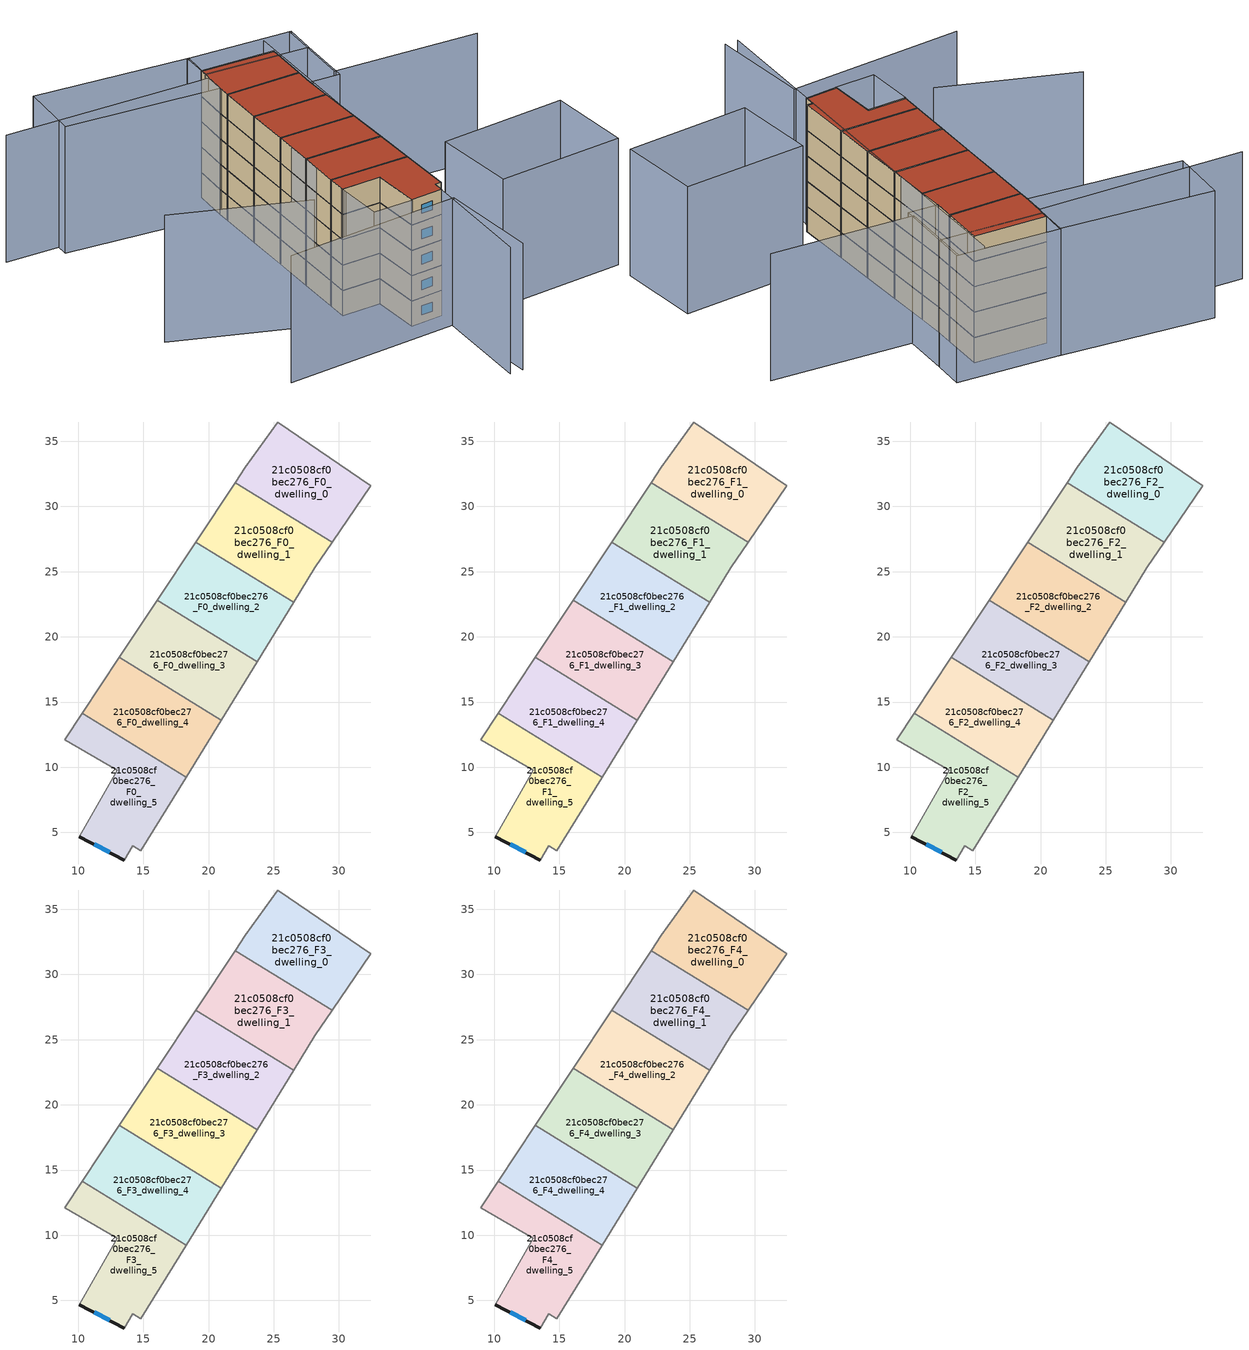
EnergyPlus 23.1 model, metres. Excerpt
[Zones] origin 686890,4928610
21c0508cf0bec276_F0_dwelling_0
 floor ground (EU_floor_Construction): 29.48,27.24 32.45,31.59 25.32,36.48 22.83,33.01 22.04,31.82 z0
 wall adiabatic (EU_wall_Construction): 22.04,31.82 22.83,33.01 25.32,36.48 32.45,31.59 29.48,27.24 z0:3
 wall to 21c0508cf0bec276_F0_dwelling_1 (EU_wall_Construction): 29.48,27.24 22.04,31.82 z0:3
21c0508cf0bec276_F0_dwelling_1
 floor ground (EU_floor_Construction): 26.53,22.65 28.16,25.3 29.48,27.24 22.04,31.82 19.02,27.27 z0
 wall adiabatic (EU_wall_Construction): 19.02,27.27 22.04,31.82 / 29.48,27.24 28.16,25.3 26.53,22.65 z0:3
 wall to 21c0508cf0bec276_F0_dwelling_2 (EU_wall_Construction): 26.53,22.65 19.02,27.27 z0:3
21c0508cf0bec276_F0_dwelling_2
 floor ground (EU_floor_Construction): 23.72,18.08 26.53,22.65 19.02,27.27 16.06,22.8 z0
 wall adiabatic (EU_wall_Construction): 16.06,22.8 19.02,27.27 / 26.53,22.65 23.72,18.08 z0:3
 wall to 21c0508cf0bec276_F0_dwelling_3 (EU_wall_Construction): 23.72,18.08 16.05,22.8 z0:3
21c0508cf0bec276_F0_dwelling_3
 floor ground (EU_floor_Construction): 20.97,13.61 23.72,18.08 16.06,22.8 13.15,18.42 z0
 wall adiabatic (EU_wall_Construction): 13.15,18.42 16.06,22.8 / 23.72,18.08 20.97,13.61 z0:3
 wall to 21c0508cf0bec276_F0_dwelling_4 (EU_wall_Construction): 20.97,13.61 13.15,18.42 z0:3
21c0508cf0bec276_F0_dwelling_4
 floor ground (EU_floor_Construction): 18.27,9.22 20.97,13.61 13.15,18.42 10.3,14.13 z0
 wall adiabatic (EU_wall_Construction): 10.3,14.13 13.15,18.42 / 20.97,13.61 18.27,9.22 z0:3
 wall to 21c0508cf0bec276_F0_dwelling_5 (EU_wall_Construction): 18.27,9.22 10.3,14.13 z0:3
21c0508cf0bec276_F0_dwelling_5
 floor ground (EU_floor_Construction): 14.82,3.6 18.27,9.22 10.3,14.13 8.97,12.11 12.99,9.77 10.1,4.67 13.55,2.88 14.19,3.96 z0
 wall outside (EU_wall_Construction): 13.55,2.88 10.1,4.67 z0:3
 wall adiabatic (EU_wall_Construction): 10.1,4.67 12.99,9.77 8.97,12.11 10.3,14.13 / 18.27,9.22 14.82,3.6 14.19,3.96 13.55,2.88 z0:3
 window (EU_Window_Construction): 12.43,3.46 11.21,4.09 z0.97:2.03
21c0508cf0bec276_F1_dwelling_0
 floor to 21c0508cf0bec276_F0_dwelling_0 (EU_floor_Construction): 29.48,27.24 32.45,31.59 25.32,36.48 22.83,33.01 22.04,31.82 z3
 wall adiabatic (EU_wall_Construction): 22.04,31.82 22.83,33.01 25.32,36.48 32.45,31.59 29.48,27.24 z3:6
 wall to 21c0508cf0bec276_F1_dwelling_1 (EU_wall_Construction): 29.48,27.24 22.04,31.82 z3:6
21c0508cf0bec276_F1_dwelling_1
 floor to 21c0508cf0bec276_F0_dwelling_1 (EU_floor_Construction): 26.53,22.65 28.16,25.3 29.48,27.24 22.04,31.82 19.02,27.27 z3
 wall adiabatic (EU_wall_Construction): 19.02,27.27 22.04,31.82 / 29.48,27.24 28.16,25.3 26.53,22.65 z3:6
 wall to 21c0508cf0bec276_F1_dwelling_2 (EU_wall_Construction): 26.53,22.65 19.02,27.27 z3:6
21c0508cf0bec276_F1_dwelling_2
 floor to 21c0508cf0bec276_F0_dwelling_2 (EU_floor_Construction): 23.72,18.08 26.53,22.65 19.02,27.27 16.05,22.8 z3
 wall adiabatic (EU_wall_Construction): 16.06,22.8 19.02,27.27 / 26.53,22.65 23.72,18.08 z3:6
 wall to 21c0508cf0bec276_F1_dwelling_3 (EU_wall_Construction): 23.72,18.08 16.05,22.8 z3:6
21c0508cf0bec276_F1_dwelling_3
 floor to 21c0508cf0bec276_F0_dwelling_3 (EU_floor_Construction): 20.97,13.61 23.72,18.08 16.05,22.8 13.15,18.42 z3
 wall adiabatic (EU_wall_Construction): 13.15,18.42 16.06,22.8 / 23.72,18.08 20.97,13.61 z3:6
 wall to 21c0508cf0bec276_F1_dwelling_4 (EU_wall_Construction): 20.97,13.61 13.15,18.42 z3:6
21c0508cf0bec276_F1_dwelling_4
 floor to 21c0508cf0bec276_F0_dwelling_4 (EU_floor_Construction): 18.27,9.22 20.97,13.61 13.15,18.42 10.3,14.13 z3
 wall adiabatic (EU_wall_Construction): 10.3,14.13 13.15,18.42 / 20.97,13.61 18.27,9.22 z3:6
 wall to 21c0508cf0bec276_F1_dwelling_5 (EU_wall_Construction): 18.27,9.22 10.3,14.13 z3:6
21c0508cf0bec276_F1_dwelling_5
 floor to 21c0508cf0bec276_F0_dwelling_5 (EU_floor_Construction): 14.82,3.6 18.27,9.22 10.3,14.13 8.97,12.11 12.99,9.77 10.1,4.67 13.55,2.88 14.19,3.96 z3
 wall outside (EU_wall_Construction): 13.55,2.88 10.1,4.67 z3:6
 wall adiabatic (EU_wall_Construction): 10.1,4.67 12.99,9.77 8.97,12.11 10.3,14.13 / 18.27,9.22 14.82,3.6 14.19,3.96 13.55,2.88 z3:6
 window (EU_Window_Construction): 12.43,3.46 11.21,4.09 z3.97:5.03
21c0508cf0bec276_F2_dwelling_0
 floor to 21c0508cf0bec276_F1_dwelling_0 (EU_floor_Construction): 29.48,27.24 32.45,31.59 25.32,36.48 22.83,33.01 22.04,31.82 z6
 wall adiabatic (EU_wall_Construction): 22.04,31.82 22.83,33.01 25.32,36.48 32.45,31.59 29.48,27.24 z6:9
 wall to 21c0508cf0bec276_F2_dwelling_1 (EU_wall_Construction): 29.48,27.24 22.04,31.82 z6:9
21c0508cf0bec276_F2_dwelling_1
 floor to 21c0508cf0bec276_F1_dwelling_1 (EU_floor_Construction): 26.53,22.65 28.16,25.3 29.48,27.24 22.04,31.82 19.02,27.27 z6
 wall adiabatic (EU_wall_Construction): 19.02,27.27 22.04,31.82 / 29.48,27.24 28.16,25.3 26.53,22.65 z6:9
 wall to 21c0508cf0bec276_F2_dwelling_2 (EU_wall_Construction): 26.53,22.65 19.02,27.27 z6:9
21c0508cf0bec276_F2_dwelling_2
 floor to 21c0508cf0bec276_F1_dwelling_2 (EU_floor_Construction): 23.72,18.08 26.53,22.65 19.02,27.27 16.05,22.8 z6
 wall adiabatic (EU_wall_Construction): 16.06,22.8 19.02,27.27 / 26.53,22.65 23.72,18.08 z6:9
 wall to 21c0508cf0bec276_F2_dwelling_3 (EU_wall_Construction): 23.72,18.08 16.05,22.8 z6:9
21c0508cf0bec276_F2_dwelling_3
 floor to 21c0508cf0bec276_F1_dwelling_3 (EU_floor_Construction): 20.97,13.61 23.72,18.08 16.05,22.8 13.15,18.42 z6
 wall adiabatic (EU_wall_Construction): 13.15,18.42 16.06,22.8 / 23.72,18.08 20.97,13.61 z6:9
 wall to 21c0508cf0bec276_F2_dwelling_4 (EU_wall_Construction): 20.97,13.61 13.15,18.42 z6:9
21c0508cf0bec276_F2_dwelling_4
 floor to 21c0508cf0bec276_F1_dwelling_4 (EU_floor_Construction): 18.27,9.22 20.97,13.61 13.15,18.42 10.3,14.13 z6
 wall adiabatic (EU_wall_Construction): 10.3,14.13 13.15,18.42 / 20.97,13.61 18.27,9.22 z6:9
 wall to 21c0508cf0bec276_F2_dwelling_5 (EU_wall_Construction): 18.27,9.22 10.3,14.13 z6:9
21c0508cf0bec276_F2_dwelling_5
 floor to 21c0508cf0bec276_F1_dwelling_5 (EU_floor_Construction): 14.82,3.6 18.27,9.22 10.3,14.13 8.97,12.11 12.99,9.77 10.1,4.67 13.55,2.88 14.19,3.96 z6
 wall outside (EU_wall_Construction): 13.55,2.88 10.1,4.67 z6:9
 wall adiabatic (EU_wall_Construction): 10.1,4.67 12.99,9.77 8.97,12.11 10.3,14.13 / 18.27,9.22 14.82,3.6 14.19,3.96 13.55,2.88 z6:9
 window (EU_Window_Construction): 12.43,3.46 11.21,4.09 z6.97:8.03
21c0508cf0bec276_F3_dwelling_0
 floor to 21c0508cf0bec276_F2_dwelling_0 (EU_floor_Construction): 29.48,27.24 32.45,31.59 25.32,36.48 22.83,33.01 22.04,31.82 z9
 wall adiabatic (EU_wall_Construction): 22.04,31.82 22.83,33.01 25.32,36.48 32.45,31.59 29.48,27.24 z9:12
 wall to 21c0508cf0bec276_F3_dwelling_1 (EU_wall_Construction): 29.48,27.24 22.04,31.82 z9:12
21c0508cf0bec276_F3_dwelling_1
 floor to 21c0508cf0bec276_F2_dwelling_1 (EU_floor_Construction): 26.53,22.65 28.16,25.3 29.48,27.24 22.04,31.82 19.02,27.27 z9
 wall adiabatic (EU_wall_Construction): 19.02,27.27 22.04,31.82 / 29.48,27.24 28.16,25.3 26.53,22.65 z9:12
 wall to 21c0508cf0bec276_F3_dwelling_2 (EU_wall_Construction): 26.53,22.65 19.02,27.27 z9:12
21c0508cf0bec276_F3_dwelling_2
 floor to 21c0508cf0bec276_F2_dwelling_2 (EU_floor_Construction): 23.72,18.08 26.53,22.65 19.02,27.27 16.05,22.8 z9
 wall adiabatic (EU_wall_Construction): 16.06,22.8 19.02,27.27 / 26.53,22.65 23.72,18.08 z9:12
 wall to 21c0508cf0bec276_F3_dwelling_3 (EU_wall_Construction): 23.72,18.08 16.05,22.8 z9:12
21c0508cf0bec276_F3_dwelling_3
 floor to 21c0508cf0bec276_F2_dwelling_3 (EU_floor_Construction): 20.97,13.61 23.72,18.08 16.05,22.8 13.15,18.42 z9
 wall adiabatic (EU_wall_Construction): 13.15,18.42 16.06,22.8 / 23.72,18.08 20.97,13.61 z9:12
 wall to 21c0508cf0bec276_F3_dwelling_4 (EU_wall_Construction): 20.97,13.61 13.15,18.42 z9:12
21c0508cf0bec276_F3_dwelling_4
 floor to 21c0508cf0bec276_F2_dwelling_4 (EU_floor_Construction): 18.27,9.22 20.97,13.61 13.15,18.42 10.3,14.13 z9
 wall adiabatic (EU_wall_Construction): 10.3,14.13 13.15,18.42 / 20.97,13.61 18.27,9.22 z9:12
 wall to 21c0508cf0bec276_F3_dwelling_5 (EU_wall_Construction): 18.27,9.22 10.3,14.13 z9:12
21c0508cf0bec276_F3_dwelling_5
 floor to 21c0508cf0bec276_F2_dwelling_5 (EU_floor_Construction): 14.82,3.6 18.27,9.22 10.3,14.13 8.97,12.11 12.99,9.77 10.1,4.67 13.55,2.88 14.19,3.96 z9
 wall outside (EU_wall_Construction): 13.55,2.88 10.1,4.67 z9:12
 wall adiabatic (EU_wall_Construction): 10.1,4.67 12.99,9.77 8.97,12.11 10.3,14.13 / 18.27,9.22 14.82,3.6 14.19,3.96 13.55,2.88 z9:12
 window (EU_Window_Construction): 12.43,3.46 11.21,4.09 z9.97:11.03
21c0508cf0bec276_F4_dwelling_0
 floor to 21c0508cf0bec276_F3_dwelling_0 (EU_floor_Construction): 29.48,27.24 32.45,31.59 25.32,36.48 22.83,33.01 22.04,31.82 z12
 wall adiabatic (EU_wall_Construction): 22.04,31.82 22.83,33.01 25.32,36.48 32.45,31.59 29.48,27.24 z12:15
 wall to 21c0508cf0bec276_F4_dwelling_1 (EU_wall_Construction): 29.48,27.24 22.04,31.82 z12:15
 roof outside (EU_roof_Construction): 32.45,31.59 29.48,27.24 22.04,31.82 22.83,33.01 25.32,36.48 z15
21c0508cf0bec276_F4_dwelling_1
 floor to 21c0508cf0bec276_F3_dwelling_1 (EU_floor_Construction): 26.53,22.65 28.16,25.3 29.48,27.24 22.04,31.82 19.02,27.27 z12
 wall adiabatic (EU_wall_Construction): 19.02,27.27 22.04,31.82 / 29.48,27.24 28.16,25.3 26.53,22.65 z12:15
 wall to 21c0508cf0bec276_F4_dwelling_2 (EU_wall_Construction): 26.53,22.65 19.02,27.27 z12:15
 roof outside (EU_roof_Construction): 29.48,27.24 28.16,25.3 26.53,22.65 19.02,27.27 22.04,31.82 z15
21c0508cf0bec276_F4_dwelling_2
 floor to 21c0508cf0bec276_F3_dwelling_2 (EU_floor_Construction): 23.72,18.08 26.53,22.65 19.02,27.27 16.05,22.8 z12
 wall adiabatic (EU_wall_Construction): 16.06,22.8 19.02,27.27 / 26.53,22.65 23.72,18.08 z12:15
 wall to 21c0508cf0bec276_F4_dwelling_3 (EU_wall_Construction): 23.72,18.08 16.05,22.8 z12:15
 roof outside (EU_roof_Construction): 26.53,22.65 23.72,18.08 16.06,22.8 19.02,27.27 z15
21c0508cf0bec276_F4_dwelling_3
 floor to 21c0508cf0bec276_F3_dwelling_3 (EU_floor_Construction): 20.97,13.61 23.72,18.08 16.05,22.8 13.15,18.42 z12
 wall adiabatic (EU_wall_Construction): 13.15,18.42 16.06,22.8 / 23.72,18.08 20.97,13.61 z12:15
 wall to 21c0508cf0bec276_F4_dwelling_4 (EU_wall_Construction): 20.97,13.61 13.15,18.42 z12:15
 roof outside (EU_roof_Construction): 23.72,18.08 20.97,13.61 13.15,18.42 16.06,22.8 z15
21c0508cf0bec276_F4_dwelling_4
 floor to 21c0508cf0bec276_F3_dwelling_4 (EU_floor_Construction): 18.27,9.22 20.97,13.61 13.15,18.42 10.3,14.13 z12
 wall adiabatic (EU_wall_Construction): 10.3,14.13 13.15,18.42 / 20.97,13.61 18.27,9.22 z12:15
 wall to 21c0508cf0bec276_F4_dwelling_5 (EU_wall_Construction): 18.27,9.22 10.3,14.13 z12:15
 roof outside (EU_roof_Construction): 20.97,13.61 18.27,9.22 10.3,14.13 13.15,18.42 z15
21c0508cf0bec276_F4_dwelling_5
 floor to 21c0508cf0bec276_F3_dwelling_5 (EU_floor_Construction): 14.82,3.6 18.27,9.22 10.3,14.13 8.97,12.11 12.99,9.77 10.1,4.67 13.55,2.88 14.19,3.96 z12
 wall outside (EU_wall_Construction): 13.55,2.88 10.1,4.67 z12:15
 wall adiabatic (EU_wall_Construction): 10.1,4.67 12.99,9.77 8.97,12.11 10.3,14.13 / 18.27,9.22 14.82,3.6 14.19,3.96 13.55,2.88 z12:15
 window (EU_Window_Construction): 12.43,3.46 11.21,4.09 z12.97:14.03
 roof outside (EU_roof_Construction): 18.27,9.22 14.82,3.6 14.19,3.96 13.55,2.88 10.1,4.67 12.99,9.77 8.97,12.11 10.3,14.13 z15
shading: -6.21,10.59 12.37,0.94 / 12.37,0.94 6.81,-9.74 / -4.17,26.17 5.67,13.73 / 5.51,-8.98 33.98,33.46 / 45.13,14.34 31.27,24.04 / 31.27,24.04 36.82,31.96 / 3.99,48.51 24.21,35.1 / 24.21,35.1 8.58,11.53 / 31.42,-8.66 18.23,-1.87 / 18.23,-1.87 22.84,7.06 / 22.84,7.06 36.02,0.28 / 36.02,0.28 31.42,-8.66 / 8.96,12.12 13.04,9.74 / 13.04,9.74 10.06,4.6 / 10.06,4.6 5.97,6.98 / 5.97,6.98 8.96,12.12 / 31.87,30.74 34.8,28.69 / 34.8,28.69 30.97,23.22 / 30.97,23.22 28.04,25.27 / 28.04,25.27 31.87,30.74 / 27.03,38.9 37.02,31.82 / 37.02,31.82 34.78,28.67 / 34.78,28.67 24.8,35.75 / 24.8,35.75 27.03,38.9 / 12.71,49.63 27.16,38.8 / 27.16,38.8 22.83,33.01 / 22.83,33.01 8.37,43.84 / 8.37,43.84 12.71,49.63 z0:15
[Building]
EU S2 Campaign: North Axis=0; Terrain=City; Solar Distribution=FullExterior
[Site:Location]
Bologna: Latitude=44.5; Longitude=11.25; Time Zone=1; Elevation=37
[SizingPeriod:WeatherFileDays]
AnnualSizingPeriod: Begin Month=1; Begin Day of Month=1; End Month=12; End Day of Month=31; Day of Week for Start Day=Monday; Use Weather File Daylight Saving Period=No; Use Weather File Rain and Snow Indicators=No
[MATERIAL]
EU_InternalMass_Material: Roughness=MediumRough; Thickness=0.1; Conductivity=1; Density=1800; Specific Heat=900; Thermal Absorptance=0.9; Solar Absorptance=0.7; Visible Absorptance=0.7
[MATERIAL:NOMASS] Roughness=MediumRough; Thermal Absorptance=0.9; Solar Absorptance=0.7; Visible Absorptance=0.7
Name | Thermal Resistance
EU_wall_NoMass | 0.779417
EU_roof_NoMass | 0.435466
EU_floor_NoMass | 0.588222
[WINDOWMATERIAL:SIMPLEGLAZINGSYSTEM]
EU_Window_SimpleGlazing: UFactor=5.16242; Solar Heat Gain Coefficient=0.85; Visible Transmittance=0.85
[CONSTRUCTION]
EU_wall_Construction: EU_wall_NoMass
EU_roof_Construction: EU_roof_NoMass
EU_floor_Construction: EU_floor_NoMass
EU_InternalMass_Construction: EU_InternalMass_Material
EU_Window_Construction: EU_Window_SimpleGlazing
[ZONE] Type=1; Multiplier=1; Ceiling Height=autocalculate; Floor Area=autocalculate; Part of Total Floor Area=Yes
Name | Volume
21c0508cf0bec276_F0_dwelling_0 | 143.185
21c0508cf0bec276_F1_dwelling_0; 21c0508cf0bec276_F2_dwelling_0; 21c0508cf0bec276_F3_dwelling_0; 21c0508cf0bec276_F4_dwelling_0 | 143.183
21c0508cf0bec276_F0_dwelling_1; 21c0508cf0bec276_F1_dwelling_1; 21c0508cf0bec276_F2_dwelling_1; 21c0508cf0bec276_F3_dwelling_1; 21c0508cf0bec276_F4_dwelling_1; 21c0508cf0bec276_F0_dwelling_3; 21c0508cf0bec276_F1_dwelling_3; 21c0508cf0bec276_F2_dwelling_3; 21c0508cf0bec276_F3_dwelling_3; 21c0508cf0bec276_F4_dwelling_3 | 143.188
21c0508cf0bec276_F0_dwelling_2; 21c0508cf0bec276_F1_dwelling_2; 21c0508cf0bec276_F2_dwelling_2; 21c0508cf0bec276_F3_dwelling_2; 21c0508cf0bec276_F4_dwelling_2; 21c0508cf0bec276_F0_dwelling_5; 21c0508cf0bec276_F1_dwelling_5; 21c0508cf0bec276_F2_dwelling_5; 21c0508cf0bec276_F3_dwelling_5; 21c0508cf0bec276_F4_dwelling_5 | 143.177
21c0508cf0bec276_F0_dwelling_4; 21c0508cf0bec276_F1_dwelling_4; 21c0508cf0bec276_F2_dwelling_4; 21c0508cf0bec276_F3_dwelling_4; 21c0508cf0bec276_F4_dwelling_4 | 143.18
[INTERNALMASS] Construction=EU_InternalMass_Construction
Name | Zone or ZoneList | Surface Area
21c0508cf0bec276_F0_dwelling_0_EU_InternalMass | 21c0508cf0bec276_F0_dwelling_0 | 47.728
21c0508cf0bec276_F0_dwelling_1_EU_InternalMass | 21c0508cf0bec276_F0_dwelling_1 | 47.7298
21c0508cf0bec276_F0_dwelling_2_EU_InternalMass | 21c0508cf0bec276_F0_dwelling_2 | 47.7255
21c0508cf0bec276_F0_dwelling_3_EU_InternalMass | 21c0508cf0bec276_F0_dwelling_3 | 47.7293
21c0508cf0bec276_F0_dwelling_4_EU_InternalMass | 21c0508cf0bec276_F0_dwelling_4 | 47.7266
21c0508cf0bec276_F0_dwelling_5_EU_InternalMass | 21c0508cf0bec276_F0_dwelling_5 | 47.7258
21c0508cf0bec276_F1_dwelling_0_EU_InternalMass | 21c0508cf0bec276_F1_dwelling_0 | 47.728
21c0508cf0bec276_F1_dwelling_1_EU_InternalMass | 21c0508cf0bec276_F1_dwelling_1 | 47.7298
21c0508cf0bec276_F1_dwelling_2_EU_InternalMass | 21c0508cf0bec276_F1_dwelling_2 | 47.7255
21c0508cf0bec276_F1_dwelling_3_EU_InternalMass | 21c0508cf0bec276_F1_dwelling_3 | 47.7293
21c0508cf0bec276_F1_dwelling_4_EU_InternalMass | 21c0508cf0bec276_F1_dwelling_4 | 47.7266
21c0508cf0bec276_F1_dwelling_5_EU_InternalMass | 21c0508cf0bec276_F1_dwelling_5 | 47.7258
21c0508cf0bec276_F2_dwelling_0_EU_InternalMass | 21c0508cf0bec276_F2_dwelling_0 | 47.728
21c0508cf0bec276_F2_dwelling_1_EU_InternalMass | 21c0508cf0bec276_F2_dwelling_1 | 47.7298
21c0508cf0bec276_F2_dwelling_2_EU_InternalMass | 21c0508cf0bec276_F2_dwelling_2 | 47.7255
21c0508cf0bec276_F2_dwelling_3_EU_InternalMass | 21c0508cf0bec276_F2_dwelling_3 | 47.7293
21c0508cf0bec276_F2_dwelling_4_EU_InternalMass | 21c0508cf0bec276_F2_dwelling_4 | 47.7266
21c0508cf0bec276_F2_dwelling_5_EU_InternalMass | 21c0508cf0bec276_F2_dwelling_5 | 47.7258
21c0508cf0bec276_F3_dwelling_0_EU_InternalMass | 21c0508cf0bec276_F3_dwelling_0 | 47.728
21c0508cf0bec276_F3_dwelling_1_EU_InternalMass | 21c0508cf0bec276_F3_dwelling_1 | 47.7298
21c0508cf0bec276_F3_dwelling_2_EU_InternalMass | 21c0508cf0bec276_F3_dwelling_2 | 47.7255
21c0508cf0bec276_F3_dwelling_3_EU_InternalMass | 21c0508cf0bec276_F3_dwelling_3 | 47.7293
21c0508cf0bec276_F3_dwelling_4_EU_InternalMass | 21c0508cf0bec276_F3_dwelling_4 | 47.7266
21c0508cf0bec276_F3_dwelling_5_EU_InternalMass | 21c0508cf0bec276_F3_dwelling_5 | 47.7258
21c0508cf0bec276_F4_dwelling_0_EU_InternalMass | 21c0508cf0bec276_F4_dwelling_0 | 47.728
21c0508cf0bec276_F4_dwelling_1_EU_InternalMass | 21c0508cf0bec276_F4_dwelling_1 | 47.7298
21c0508cf0bec276_F4_dwelling_2_EU_InternalMass | 21c0508cf0bec276_F4_dwelling_2 | 47.7255
21c0508cf0bec276_F4_dwelling_3_EU_InternalMass | 21c0508cf0bec276_F4_dwelling_3 | 47.7293
21c0508cf0bec276_F4_dwelling_4_EU_InternalMass | 21c0508cf0bec276_F4_dwelling_4 | 47.7266
21c0508cf0bec276_F4_dwelling_5_EU_InternalMass | 21c0508cf0bec276_F4_dwelling_5 | 47.7258
[OTHEREQUIPMENT] Fuel Type=Electricity; Design Level Calculation Method=Watts/Area; Power per Zone Floor Area=1; Fraction Latent=0; Fraction Radiant=0; Fraction Lost=0; Carbon Dioxide Generation Rate=0; EndUse Subcategory=EU_Step8_InternalGains
Name | Zone or ZoneList or Space or SpaceList | Schedule
EU_Step8_InternalGain_21c0508cf0bec276_F0_dwelling_0_f000 | 21c0508cf0bec276_F0_dwelling_0 | EU_Step8_GainSchedule_21c0508cf0bec276_F0_dwelling_0_f000
EU_Step8_InternalGain_21c0508cf0bec276_F0_dwelling_1_f000 | 21c0508cf0bec276_F0_dwelling_1 | EU_Step8_GainSchedule_21c0508cf0bec276_F0_dwelling_1_f000
EU_Step8_InternalGain_21c0508cf0bec276_F0_dwelling_2_f000 | 21c0508cf0bec276_F0_dwelling_2 | EU_Step8_GainSchedule_21c0508cf0bec276_F0_dwelling_2_f000
EU_Step8_InternalGain_21c0508cf0bec276_F0_dwelling_3_f000 | 21c0508cf0bec276_F0_dwelling_3 | EU_Step8_GainSchedule_21c0508cf0bec276_F0_dwelling_3_f000
EU_Step8_InternalGain_21c0508cf0bec276_F0_dwelling_4_f000 | 21c0508cf0bec276_F0_dwelling_4 | EU_Step8_GainSchedule_21c0508cf0bec276_F0_dwelling_4_f000
EU_Step8_InternalGain_21c0508cf0bec276_F0_dwelling_5_f000 | 21c0508cf0bec276_F0_dwelling_5 | EU_Step8_GainSchedule_21c0508cf0bec276_F0_dwelling_5_f000
EU_Step8_InternalGain_21c0508cf0bec276_F1_dwelling_0_f000 | 21c0508cf0bec276_F1_dwelling_0 | EU_Step8_GainSchedule_21c0508cf0bec276_F1_dwelling_0_f000
EU_Step8_InternalGain_21c0508cf0bec276_F1_dwelling_1_f000 | 21c0508cf0bec276_F1_dwelling_1 | EU_Step8_GainSchedule_21c0508cf0bec276_F1_dwelling_1_f000
EU_Step8_InternalGain_21c0508cf0bec276_F1_dwelling_2_f000 | 21c0508cf0bec276_F1_dwelling_2 | EU_Step8_GainSchedule_21c0508cf0bec276_F1_dwelling_2_f000
EU_Step8_InternalGain_21c0508cf0bec276_F1_dwelling_3_f000 | 21c0508cf0bec276_F1_dwelling_3 | EU_Step8_GainSchedule_21c0508cf0bec276_F1_dwelling_3_f000
EU_Step8_InternalGain_21c0508cf0bec276_F1_dwelling_4_f000 | 21c0508cf0bec276_F1_dwelling_4 | EU_Step8_GainSchedule_21c0508cf0bec276_F1_dwelling_4_f000
EU_Step8_InternalGain_21c0508cf0bec276_F1_dwelling_5_f000 | 21c0508cf0bec276_F1_dwelling_5 | EU_Step8_GainSchedule_21c0508cf0bec276_F1_dwelling_5_f000
EU_Step8_InternalGain_21c0508cf0bec276_F2_dwelling_0_f000 | 21c0508cf0bec276_F2_dwelling_0 | EU_Step8_GainSchedule_21c0508cf0bec276_F2_dwelling_0_f000
EU_Step8_InternalGain_21c0508cf0bec276_F2_dwelling_1_f000 | 21c0508cf0bec276_F2_dwelling_1 | EU_Step8_GainSchedule_21c0508cf0bec276_F2_dwelling_1_f000
EU_Step8_InternalGain_21c0508cf0bec276_F2_dwelling_2_f000 | 21c0508cf0bec276_F2_dwelling_2 | EU_Step8_GainSchedule_21c0508cf0bec276_F2_dwelling_2_f000
EU_Step8_InternalGain_21c0508cf0bec276_F2_dwelling_3_f000 | 21c0508cf0bec276_F2_dwelling_3 | EU_Step8_GainSchedule_21c0508cf0bec276_F2_dwelling_3_f000
EU_Step8_InternalGain_21c0508cf0bec276_F2_dwelling_4_f000 | 21c0508cf0bec276_F2_dwelling_4 | EU_Step8_GainSchedule_21c0508cf0bec276_F2_dwelling_4_f000
EU_Step8_InternalGain_21c0508cf0bec276_F2_dwelling_5_f000 | 21c0508cf0bec276_F2_dwelling_5 | EU_Step8_GainSchedule_21c0508cf0bec276_F2_dwelling_5_f000
EU_Step8_InternalGain_21c0508cf0bec276_F3_dwelling_0_f000 | 21c0508cf0bec276_F3_dwelling_0 | EU_Step8_GainSchedule_21c0508cf0bec276_F3_dwelling_0_f000
EU_Step8_InternalGain_21c0508cf0bec276_F3_dwelling_1_f000 | 21c0508cf0bec276_F3_dwelling_1 | EU_Step8_GainSchedule_21c0508cf0bec276_F3_dwelling_1_f000
EU_Step8_InternalGain_21c0508cf0bec276_F3_dwelling_2_f000 | 21c0508cf0bec276_F3_dwelling_2 | EU_Step8_GainSchedule_21c0508cf0bec276_F3_dwelling_2_f000
EU_Step8_InternalGain_21c0508cf0bec276_F3_dwelling_3_f000 | 21c0508cf0bec276_F3_dwelling_3 | EU_Step8_GainSchedule_21c0508cf0bec276_F3_dwelling_3_f000
EU_Step8_InternalGain_21c0508cf0bec276_F3_dwelling_4_f000 | 21c0508cf0bec276_F3_dwelling_4 | EU_Step8_GainSchedule_21c0508cf0bec276_F3_dwelling_4_f000
EU_Step8_InternalGain_21c0508cf0bec276_F3_dwelling_5_f000 | 21c0508cf0bec276_F3_dwelling_5 | EU_Step8_GainSchedule_21c0508cf0bec276_F3_dwelling_5_f000
EU_Step8_InternalGain_21c0508cf0bec276_F4_dwelling_0_f000 | 21c0508cf0bec276_F4_dwelling_0 | EU_Step8_GainSchedule_21c0508cf0bec276_F4_dwelling_0_f000
EU_Step8_InternalGain_21c0508cf0bec276_F4_dwelling_1_f000 | 21c0508cf0bec276_F4_dwelling_1 | EU_Step8_GainSchedule_21c0508cf0bec276_F4_dwelling_1_f000
EU_Step8_InternalGain_21c0508cf0bec276_F4_dwelling_2_f000 | 21c0508cf0bec276_F4_dwelling_2 | EU_Step8_GainSchedule_21c0508cf0bec276_F4_dwelling_2_f000
EU_Step8_InternalGain_21c0508cf0bec276_F4_dwelling_3_f000 | 21c0508cf0bec276_F4_dwelling_3 | EU_Step8_GainSchedule_21c0508cf0bec276_F4_dwelling_3_f000
EU_Step8_InternalGain_21c0508cf0bec276_F4_dwelling_4_f000 | 21c0508cf0bec276_F4_dwelling_4 | EU_Step8_GainSchedule_21c0508cf0bec276_F4_dwelling_4_f000
EU_Step8_InternalGain_21c0508cf0bec276_F4_dwelling_5_f000 | 21c0508cf0bec276_F4_dwelling_5 | EU_Step8_GainSchedule_21c0508cf0bec276_F4_dwelling_5_f000
[ZONEVENTILATION:DESIGNFLOWRATE] Schedule=EU_AlwaysOn; Design Flow Rate Calculation Method=AirChanges/Hour; Air Changes per Hour=0.712058; Ventilation Type=Natural; Fan Pressure Rise=0; Fan Total Efficiency=1; Constant Term Coefficient=1; Temperature Term Coefficient=0; Velocity Term Coefficient=0; Velocity Squared Term Coefficient=0; Minimum Indoor Temperature=-100; Maximum Indoor Temperature=100; Delta Temperature=-100; Minimum Outdoor Temperature=-100; Maximum Outdoor Temperature=100; Maximum Wind Speed=40
Name | Zone or ZoneList or Space or SpaceList
EU_ConstantAir_21c0508cf0bec276_F0_dwelling_0 | 21c0508cf0bec276_F0_dwelling_0
EU_ConstantAir_21c0508cf0bec276_F0_dwelling_1 | 21c0508cf0bec276_F0_dwelling_1
EU_ConstantAir_21c0508cf0bec276_F0_dwelling_2 | 21c0508cf0bec276_F0_dwelling_2
EU_ConstantAir_21c0508cf0bec276_F0_dwelling_3 | 21c0508cf0bec276_F0_dwelling_3
EU_ConstantAir_21c0508cf0bec276_F0_dwelling_4 | 21c0508cf0bec276_F0_dwelling_4
EU_ConstantAir_21c0508cf0bec276_F0_dwelling_5 | 21c0508cf0bec276_F0_dwelling_5
EU_ConstantAir_21c0508cf0bec276_F1_dwelling_0 | 21c0508cf0bec276_F1_dwelling_0
EU_ConstantAir_21c0508cf0bec276_F1_dwelling_1 | 21c0508cf0bec276_F1_dwelling_1
EU_ConstantAir_21c0508cf0bec276_F1_dwelling_2 | 21c0508cf0bec276_F1_dwelling_2
EU_ConstantAir_21c0508cf0bec276_F1_dwelling_3 | 21c0508cf0bec276_F1_dwelling_3
EU_ConstantAir_21c0508cf0bec276_F1_dwelling_4 | 21c0508cf0bec276_F1_dwelling_4
EU_ConstantAir_21c0508cf0bec276_F1_dwelling_5 | 21c0508cf0bec276_F1_dwelling_5
EU_ConstantAir_21c0508cf0bec276_F2_dwelling_0 | 21c0508cf0bec276_F2_dwelling_0
EU_ConstantAir_21c0508cf0bec276_F2_dwelling_1 | 21c0508cf0bec276_F2_dwelling_1
EU_ConstantAir_21c0508cf0bec276_F2_dwelling_2 | 21c0508cf0bec276_F2_dwelling_2
EU_ConstantAir_21c0508cf0bec276_F2_dwelling_3 | 21c0508cf0bec276_F2_dwelling_3
EU_ConstantAir_21c0508cf0bec276_F2_dwelling_4 | 21c0508cf0bec276_F2_dwelling_4
EU_ConstantAir_21c0508cf0bec276_F2_dwelling_5 | 21c0508cf0bec276_F2_dwelling_5
EU_ConstantAir_21c0508cf0bec276_F3_dwelling_0 | 21c0508cf0bec276_F3_dwelling_0
EU_ConstantAir_21c0508cf0bec276_F3_dwelling_1 | 21c0508cf0bec276_F3_dwelling_1
EU_ConstantAir_21c0508cf0bec276_F3_dwelling_2 | 21c0508cf0bec276_F3_dwelling_2
EU_ConstantAir_21c0508cf0bec276_F3_dwelling_3 | 21c0508cf0bec276_F3_dwelling_3
EU_ConstantAir_21c0508cf0bec276_F3_dwelling_4 | 21c0508cf0bec276_F3_dwelling_4
EU_ConstantAir_21c0508cf0bec276_F3_dwelling_5 | 21c0508cf0bec276_F3_dwelling_5
EU_ConstantAir_21c0508cf0bec276_F4_dwelling_0 | 21c0508cf0bec276_F4_dwelling_0
EU_ConstantAir_21c0508cf0bec276_F4_dwelling_1 | 21c0508cf0bec276_F4_dwelling_1
EU_ConstantAir_21c0508cf0bec276_F4_dwelling_2 | 21c0508cf0bec276_F4_dwelling_2
EU_ConstantAir_21c0508cf0bec276_F4_dwelling_3 | 21c0508cf0bec276_F4_dwelling_3
EU_ConstantAir_21c0508cf0bec276_F4_dwelling_4 | 21c0508cf0bec276_F4_dwelling_4
EU_ConstantAir_21c0508cf0bec276_F4_dwelling_5 | 21c0508cf0bec276_F4_dwelling_5
[HVACTEMPLATE:THERMOSTAT] Constant Heating Setpoint=20; Constant Cooling Setpoint=50
EU_HeatOnly_21c0508cf0bec276_F0_dwelling_0; EU_HeatOnly_21c0508cf0bec276_F0_dwelling_1; EU_HeatOnly_21c0508cf0bec276_F0_dwelling_2; EU_HeatOnly_21c0508cf0bec276_F0_dwelling_3; EU_HeatOnly_21c0508cf0bec276_F0_dwelling_4; EU_HeatOnly_21c0508cf0bec276_F0_dwelling_5; EU_HeatOnly_21c0508cf0bec276_F1_dwelling_0; EU_HeatOnly_21c0508cf0bec276_F1_dwelling_1; EU_HeatOnly_21c0508cf0bec276_F1_dwelling_2; EU_HeatOnly_21c0508cf0bec276_F1_dwelling_3; EU_HeatOnly_21c0508cf0bec276_F1_dwelling_4; EU_HeatOnly_21c0508cf0bec276_F1_dwelling_5; EU_HeatOnly_21c0508cf0bec276_F2_dwelling_0; EU_HeatOnly_21c0508cf0bec276_F2_dwelling_1; EU_HeatOnly_21c0508cf0bec276_F2_dwelling_2; EU_HeatOnly_21c0508cf0bec276_F2_dwelling_3; EU_HeatOnly_21c0508cf0bec276_F2_dwelling_4; EU_HeatOnly_21c0508cf0bec276_F2_dwelling_5; EU_HeatOnly_21c0508cf0bec276_F3_dwelling_0; EU_HeatOnly_21c0508cf0bec276_F3_dwelling_1; EU_HeatOnly_21c0508cf0bec276_F3_dwelling_2; EU_HeatOnly_21c0508cf0bec276_F3_dwelling_3; EU_HeatOnly_21c0508cf0bec276_F3_dwelling_4; EU_HeatOnly_21c0508cf0bec276_F3_dwelling_5; EU_HeatOnly_21c0508cf0bec276_F4_dwelling_0; EU_HeatOnly_21c0508cf0bec276_F4_dwelling_1; EU_HeatOnly_21c0508cf0bec276_F4_dwelling_2; EU_HeatOnly_21c0508cf0bec276_F4_dwelling_3; EU_HeatOnly_21c0508cf0bec276_F4_dwelling_4; EU_HeatOnly_21c0508cf0bec276_F4_dwelling_5
[HVACTEMPLATE:ZONE:IDEALLOADSAIRSYSTEM] System Availability Schedule=EU_AlwaysOn; Maximum Heating Supply Air Temperature=50; Minimum Cooling Supply Air Temperature=13; Maximum Heating Supply Air Humidity Ratio=0.0156; Minimum Cooling Supply Air Humidity Ratio=0.0077; Heating Limit=NoLimit; Cooling Limit=NoLimit; Heating Availability Schedule=EU_AlwaysOn; Cooling Availability Schedule=EU_CoolingOff; Dehumidification Control Type=ConstantSensibleHeatRatio; Cooling Sensible Heat Ratio=0.7; Dehumidification Setpoint=60; Humidification Control Type=None; Humidification Setpoint=30; Outdoor Air Method=None; Outdoor Air Flow Rate per Person=0.00944; Outdoor Air Flow Rate per Zone Floor Area=0; Outdoor Air Flow Rate per Zone=0; Demand Controlled Ventilation Type=None; Outdoor Air Economizer Type=NoEconomizer; Heat Recovery Type=None; Sensible Heat Recovery Effectiveness=0.7; Latent Heat Recovery Effectiveness=0.65
Name | Template Thermostat
21c0508cf0bec276_F0_dwelling_0 | EU_HeatOnly_21c0508cf0bec276_F0_dwelling_0
21c0508cf0bec276_F0_dwelling_1 | EU_HeatOnly_21c0508cf0bec276_F0_dwelling_1
21c0508cf0bec276_F0_dwelling_2 | EU_HeatOnly_21c0508cf0bec276_F0_dwelling_2
21c0508cf0bec276_F0_dwelling_3 | EU_HeatOnly_21c0508cf0bec276_F0_dwelling_3
21c0508cf0bec276_F0_dwelling_4 | EU_HeatOnly_21c0508cf0bec276_F0_dwelling_4
21c0508cf0bec276_F0_dwelling_5 | EU_HeatOnly_21c0508cf0bec276_F0_dwelling_5
21c0508cf0bec276_F1_dwelling_0 | EU_HeatOnly_21c0508cf0bec276_F1_dwelling_0
21c0508cf0bec276_F1_dwelling_1 | EU_HeatOnly_21c0508cf0bec276_F1_dwelling_1
21c0508cf0bec276_F1_dwelling_2 | EU_HeatOnly_21c0508cf0bec276_F1_dwelling_2
21c0508cf0bec276_F1_dwelling_3 | EU_HeatOnly_21c0508cf0bec276_F1_dwelling_3
21c0508cf0bec276_F1_dwelling_4 | EU_HeatOnly_21c0508cf0bec276_F1_dwelling_4
21c0508cf0bec276_F1_dwelling_5 | EU_HeatOnly_21c0508cf0bec276_F1_dwelling_5
21c0508cf0bec276_F2_dwelling_0 | EU_HeatOnly_21c0508cf0bec276_F2_dwelling_0
21c0508cf0bec276_F2_dwelling_1 | EU_HeatOnly_21c0508cf0bec276_F2_dwelling_1
21c0508cf0bec276_F2_dwelling_2 | EU_HeatOnly_21c0508cf0bec276_F2_dwelling_2
21c0508cf0bec276_F2_dwelling_3 | EU_HeatOnly_21c0508cf0bec276_F2_dwelling_3
21c0508cf0bec276_F2_dwelling_4 | EU_HeatOnly_21c0508cf0bec276_F2_dwelling_4
21c0508cf0bec276_F2_dwelling_5 | EU_HeatOnly_21c0508cf0bec276_F2_dwelling_5
21c0508cf0bec276_F3_dwelling_0 | EU_HeatOnly_21c0508cf0bec276_F3_dwelling_0
21c0508cf0bec276_F3_dwelling_1 | EU_HeatOnly_21c0508cf0bec276_F3_dwelling_1
21c0508cf0bec276_F3_dwelling_2 | EU_HeatOnly_21c0508cf0bec276_F3_dwelling_2
21c0508cf0bec276_F3_dwelling_3 | EU_HeatOnly_21c0508cf0bec276_F3_dwelling_3
21c0508cf0bec276_F3_dwelling_4 | EU_HeatOnly_21c0508cf0bec276_F3_dwelling_4
21c0508cf0bec276_F3_dwelling_5 | EU_HeatOnly_21c0508cf0bec276_F3_dwelling_5
21c0508cf0bec276_F4_dwelling_0 | EU_HeatOnly_21c0508cf0bec276_F4_dwelling_0
21c0508cf0bec276_F4_dwelling_1 | EU_HeatOnly_21c0508cf0bec276_F4_dwelling_1
21c0508cf0bec276_F4_dwelling_2 | EU_HeatOnly_21c0508cf0bec276_F4_dwelling_2
21c0508cf0bec276_F4_dwelling_3 | EU_HeatOnly_21c0508cf0bec276_F4_dwelling_3
21c0508cf0bec276_F4_dwelling_4 | EU_HeatOnly_21c0508cf0bec276_F4_dwelling_4
21c0508cf0bec276_F4_dwelling_5 | EU_HeatOnly_21c0508cf0bec276_F4_dwelling_5
[SIZING:ZONE] Zone Cooling Design Supply Air Temperature Input Method=SupplyAirTemperature; Zone Cooling Design Supply Air Temperature=13; Zone Heating Design Supply Air Temperature Input Method=SupplyAirTemperature; Zone Heating Design Supply Air Temperature=50; Zone Cooling Design Supply Air Humidity Ratio=0.008; Zone Heating Design Supply Air Humidity Ratio=0.008; Cooling Design Air Flow Method=DesignDay; Cooling Design Air Flow Rate=0; Cooling Minimum Air Flow per Zone Floor Area=0.000762; Cooling Minimum Air Flow=0; Cooling Minimum Air Flow Fraction=0.2; Heating Design Air Flow Method=DesignDay; Heating Design Air Flow Rate=0; Heating Maximum Air Flow per Zone Floor Area=0.002032; Heating Maximum Air Flow=0.141576; Heating Maximum Air Flow Fraction=0.3; Account for Dedicated Outdoor Air System=No; Dedicated Outdoor Air System Control Strategy=NeutralSupplyAir; Dedicated Outdoor Air Low Setpoint Temperature for Design=autosize; Dedicated Outdoor Air High Setpoint Temperature for Design=autosize; Zone Load Sizing Method=Sensible Load Only No Latent Load; Zone Latent Cooling Design Supply Air Humidity Ratio Input Method=HumidityRatioDifference; Zone Cooling Design Supply Air Humidity Ratio Difference=0.005; Zone Latent Heating Design Supply Air Humidity Ratio Input Method=HumidityRatioDifference; Zone Humidification Design Supply Air Humidity Ratio Difference=0.005
21c0508cf0bec276_F0_dwelling_0; 21c0508cf0bec276_F0_dwelling_1; 21c0508cf0bec276_F0_dwelling_2; 21c0508cf0bec276_F0_dwelling_3; 21c0508cf0bec276_F0_dwelling_4; 21c0508cf0bec276_F0_dwelling_5; 21c0508cf0bec276_F1_dwelling_0; 21c0508cf0bec276_F1_dwelling_1; 21c0508cf0bec276_F1_dwelling_2; 21c0508cf0bec276_F1_dwelling_3; 21c0508cf0bec276_F1_dwelling_4; 21c0508cf0bec276_F1_dwelling_5; 21c0508cf0bec276_F2_dwelling_0; 21c0508cf0bec276_F2_dwelling_1; 21c0508cf0bec276_F2_dwelling_2; 21c0508cf0bec276_F2_dwelling_3; 21c0508cf0bec276_F2_dwelling_4; 21c0508cf0bec276_F2_dwelling_5; 21c0508cf0bec276_F3_dwelling_0; 21c0508cf0bec276_F3_dwelling_1; 21c0508cf0bec276_F3_dwelling_2; 21c0508cf0bec276_F3_dwelling_3; 21c0508cf0bec276_F3_dwelling_4; 21c0508cf0bec276_F3_dwelling_5; 21c0508cf0bec276_F4_dwelling_0; 21c0508cf0bec276_F4_dwelling_1; 21c0508cf0bec276_F4_dwelling_2; 21c0508cf0bec276_F4_dwelling_3; 21c0508cf0bec276_F4_dwelling_4; 21c0508cf0bec276_F4_dwelling_5
[SCHEDULE:CONSTANT]
Name | Hourly Value
EU_AlwaysOn | 1
EU_CoolingOff | 0
[SCHEDULE:FILE] Column Number=1; Rows to Skip at Top=0; Number of Hours of Data=8760; Column Separator=Comma; Interpolate to Timestep=No; Minutes per Item=60; Adjust Schedule for Daylight Savings=Yes
Name | File
EU_Step8_GainSchedule_21c0508cf0bec276_F0_dwelling_0_f000 | ../../schedules/21c0508cf0bec276/21c0508cf0bec276_F0_dwelling_0_f000_gain.csv
EU_Step8_GainSchedule_21c0508cf0bec276_F0_dwelling_1_f000 | ../../schedules/21c0508cf0bec276/21c0508cf0bec276_F0_dwelling_1_f000_gain.csv
EU_Step8_GainSchedule_21c0508cf0bec276_F0_dwelling_2_f000 | ../../schedules/21c0508cf0bec276/21c0508cf0bec276_F0_dwelling_2_f000_gain.csv
EU_Step8_GainSchedule_21c0508cf0bec276_F0_dwelling_3_f000 | ../../schedules/21c0508cf0bec276/21c0508cf0bec276_F0_dwelling_3_f000_gain.csv
EU_Step8_GainSchedule_21c0508cf0bec276_F0_dwelling_4_f000 | ../../schedules/21c0508cf0bec276/21c0508cf0bec276_F0_dwelling_4_f000_gain.csv
EU_Step8_GainSchedule_21c0508cf0bec276_F0_dwelling_5_f000 | ../../schedules/21c0508cf0bec276/21c0508cf0bec276_F0_dwelling_5_f000_gain.csv
EU_Step8_GainSchedule_21c0508cf0bec276_F1_dwelling_0_f000 | ../../schedules/21c0508cf0bec276/21c0508cf0bec276_F1_dwelling_0_f000_gain.csv
EU_Step8_GainSchedule_21c0508cf0bec276_F1_dwelling_1_f000 | ../../schedules/21c0508cf0bec276/21c0508cf0bec276_F1_dwelling_1_f000_gain.csv
EU_Step8_GainSchedule_21c0508cf0bec276_F1_dwelling_2_f000 | ../../schedules/21c0508cf0bec276/21c0508cf0bec276_F1_dwelling_2_f000_gain.csv
EU_Step8_GainSchedule_21c0508cf0bec276_F1_dwelling_3_f000 | ../../schedules/21c0508cf0bec276/21c0508cf0bec276_F1_dwelling_3_f000_gain.csv
EU_Step8_GainSchedule_21c0508cf0bec276_F1_dwelling_4_f000 | ../../schedules/21c0508cf0bec276/21c0508cf0bec276_F1_dwelling_4_f000_gain.csv
EU_Step8_GainSchedule_21c0508cf0bec276_F1_dwelling_5_f000 | ../../schedules/21c0508cf0bec276/21c0508cf0bec276_F1_dwelling_5_f000_gain.csv
EU_Step8_GainSchedule_21c0508cf0bec276_F2_dwelling_0_f000 | ../../schedules/21c0508cf0bec276/21c0508cf0bec276_F2_dwelling_0_f000_gain.csv
EU_Step8_GainSchedule_21c0508cf0bec276_F2_dwelling_1_f000 | ../../schedules/21c0508cf0bec276/21c0508cf0bec276_F2_dwelling_1_f000_gain.csv
EU_Step8_GainSchedule_21c0508cf0bec276_F2_dwelling_2_f000 | ../../schedules/21c0508cf0bec276/21c0508cf0bec276_F2_dwelling_2_f000_gain.csv
EU_Step8_GainSchedule_21c0508cf0bec276_F2_dwelling_3_f000 | ../../schedules/21c0508cf0bec276/21c0508cf0bec276_F2_dwelling_3_f000_gain.csv
EU_Step8_GainSchedule_21c0508cf0bec276_F2_dwelling_4_f000 | ../../schedules/21c0508cf0bec276/21c0508cf0bec276_F2_dwelling_4_f000_gain.csv
EU_Step8_GainSchedule_21c0508cf0bec276_F2_dwelling_5_f000 | ../../schedules/21c0508cf0bec276/21c0508cf0bec276_F2_dwelling_5_f000_gain.csv
EU_Step8_GainSchedule_21c0508cf0bec276_F3_dwelling_0_f000 | ../../schedules/21c0508cf0bec276/21c0508cf0bec276_F3_dwelling_0_f000_gain.csv
EU_Step8_GainSchedule_21c0508cf0bec276_F3_dwelling_1_f000 | ../../schedules/21c0508cf0bec276/21c0508cf0bec276_F3_dwelling_1_f000_gain.csv
EU_Step8_GainSchedule_21c0508cf0bec276_F3_dwelling_2_f000 | ../../schedules/21c0508cf0bec276/21c0508cf0bec276_F3_dwelling_2_f000_gain.csv
EU_Step8_GainSchedule_21c0508cf0bec276_F3_dwelling_3_f000 | ../../schedules/21c0508cf0bec276/21c0508cf0bec276_F3_dwelling_3_f000_gain.csv
EU_Step8_GainSchedule_21c0508cf0bec276_F3_dwelling_4_f000 | ../../schedules/21c0508cf0bec276/21c0508cf0bec276_F3_dwelling_4_f000_gain.csv
EU_Step8_GainSchedule_21c0508cf0bec276_F3_dwelling_5_f000 | ../../schedules/21c0508cf0bec276/21c0508cf0bec276_F3_dwelling_5_f000_gain.csv
EU_Step8_GainSchedule_21c0508cf0bec276_F4_dwelling_0_f000 | ../../schedules/21c0508cf0bec276/21c0508cf0bec276_F4_dwelling_0_f000_gain.csv
EU_Step8_GainSchedule_21c0508cf0bec276_F4_dwelling_1_f000 | ../../schedules/21c0508cf0bec276/21c0508cf0bec276_F4_dwelling_1_f000_gain.csv
EU_Step8_GainSchedule_21c0508cf0bec276_F4_dwelling_2_f000 | ../../schedules/21c0508cf0bec276/21c0508cf0bec276_F4_dwelling_2_f000_gain.csv
EU_Step8_GainSchedule_21c0508cf0bec276_F4_dwelling_3_f000 | ../../schedules/21c0508cf0bec276/21c0508cf0bec276_F4_dwelling_3_f000_gain.csv
EU_Step8_GainSchedule_21c0508cf0bec276_F4_dwelling_4_f000 | ../../schedules/21c0508cf0bec276/21c0508cf0bec276_F4_dwelling_4_f000_gain.csv
EU_Step8_GainSchedule_21c0508cf0bec276_F4_dwelling_5_f000 | ../../schedules/21c0508cf0bec276/21c0508cf0bec276_F4_dwelling_5_f000_gain.csv
